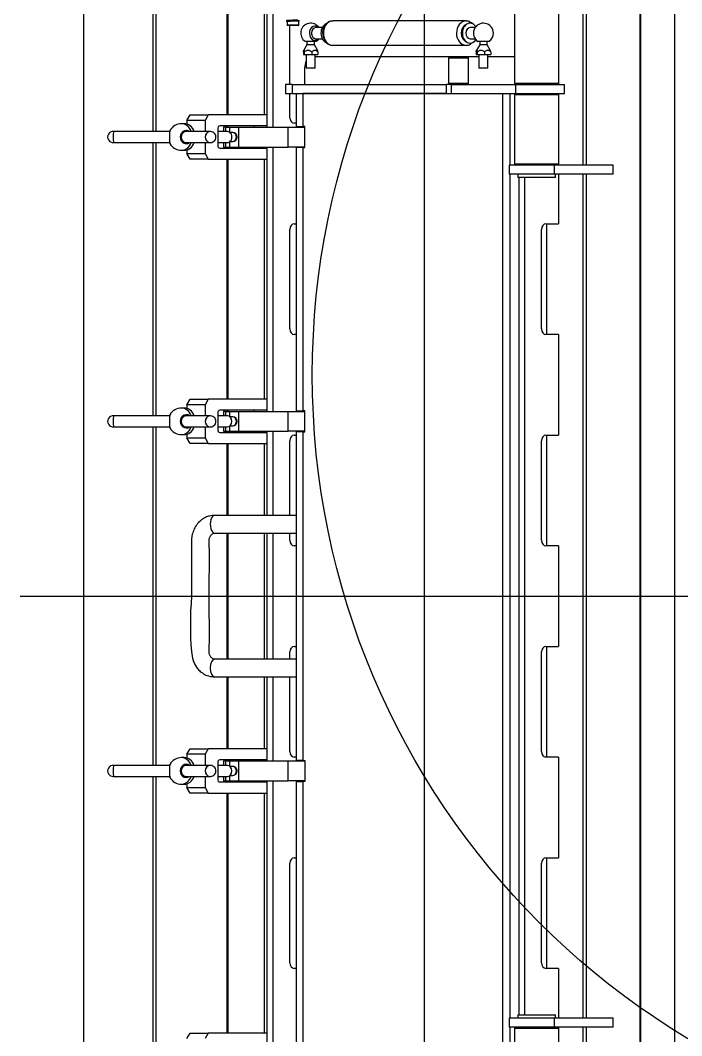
# Model space of a CAD drawing. Extents: x -681219 to -550379, y -242630 to -158199.
# Drawn here: x -603526 to -602928, y -233179 to -232261 of the extents above; entities that cross this region are included whole.
import ezdxf
from ezdxf.lldxf.tags import DXFTag

# ---------------------------------------------------------------- set-up
doc = ezdxf.new("R2010")
doc.units = 0
doc.header["$LTSCALE"] = 1000
doc.linetypes.add('DASHED2', pattern=[9.525, 6.35, -3.175])
doc.layers.get('0').update_dxf_attribs({"linetype": 'CONTINUOUS'})
doc.layers.add('center', color=253, linetype='CENTER2')
doc.layers.add('interface', color=251, linetype='DASHED2')
tags = doc.linetypes.add('CENTER2', pattern=[28.575, 19.05, -3.175, 3.175, -3.175]).pattern_tags.tags
tags[10:11] = [DXFTag(74, 4), DXFTag(75, 0), DXFTag(340, '0'), DXFTag(46, 0.0), DXFTag(50, 0.0), DXFTag(44, 0.0), DXFTag(45, 0.0)]
tags[8:9] = [DXFTag(74, 4), DXFTag(75, 0), DXFTag(340, '0'), DXFTag(46, 0.0), DXFTag(50, 0.0), DXFTag(44, 0.0), DXFTag(45, 0.0)]
tags[6:7] = [DXFTag(74, 4), DXFTag(75, 0), DXFTag(340, '0'), DXFTag(46, 0.0), DXFTag(50, 0.0), DXFTag(44, 0.0), DXFTag(45, 0.0)]
tags[4:5] = [DXFTag(74, 4), DXFTag(75, 0), DXFTag(340, '0'), DXFTag(46, 0.0), DXFTag(50, 0.0), DXFTag(44, 0.0), DXFTag(45, 0.0)]

# ---------------------------------------------------------------- blocks, each defined once
blk = doc.blocks.new('CYPJ15001B0001XY_A_CYPJ1000_V_1')
at = {"color": 0, "linetype": 'ByBlock', "lineweight": -2}
for p, q in [((-703, -372.68), (715, -372.68)), ((-703, -403.17), (715, -403.17)), ((-703, -403.98), (715, -403.98)), ((-389.5, -427.94), (-389.5, -481.08)), ((-381.5, -427.94), (-389.5, -427.94)), ((-381.5, -427.94), (-381.5, -481.08)), ((381.5, -427.94), (381.5, -481.08)), ((389.5, -427.94), (381.5, -427.94)), ((389.5, -427.94), (389.5, -481.08)), ((-550.29, -452.46), (-389.5, -452.46)), ((-527.5, -455.52), (-389.5, -455.52)), ((-381.5, -452.46), (381.5, -452.46)), ((-381.5, -455.52), (381.5, -455.52)), ((389.5, -452.46), (715, -452.46)), ((389.5, -455.52), (527.5, -455.52)), ((-463.5, -477.15), (-526.5, -477.15)), ((-463.5, -477.15), (-463.5, -517.15)), ((-462.5, -478.15), (-463.5, -477.15)), ((-462.5, -516.3), (-462.5, -472.15)), ((-454.5, -472.15), (-462.5, -472.15)), ((-454.5, -516.3), (-454.5, -472.15)), ((-453.5, -477.15), (-454.5, -478.15)), ((-453.5, -517.15), (-453.5, -477.15)), ((-390.5, -477.15), (-453.5, -477.15)), ((-390.5, -477.15), (-390.5, -517.15)), ((-389.5, -478.15), (-390.5, -477.15)), ((390.5, -477.15), (389.5, -478.15)), ((390.5, -517.15), (390.5, -477.15)), ((453.5, -477.15), (390.5, -477.15)), ((-390.3, -477.35), (-389.5, -477.35)), ((-389.5, -481.08), (-389.5, -522.15)), ((-381.5, -481.08), (-389.5, -481.08)), ((-381.5, -477.35), (-336.5, -477.35)), ((-378.5, -480.15), (-381.5, -480.15)), ((-381.5, -481.08), (-381.5, -522.15)), ((-378.5, -480.15), (-378.5, -514.15)), ((-336.5, -488.84), (-336.5, -477.35)), ((-236.5, -477.35), (-145.5, -477.35)), ((-236.5, -477.35), (-236.5, -488.84)), ((-145.5, -488.84), (-145.5, -477.35)), ((-45.5, -477.35), (45.5, -477.35)), ((-45.5, -477.35), (-45.5, -488.84)), ((45.5, -488.84), (45.5, -477.35)), ((145.5, -477.35), (236.5, -477.35)), ((145.5, -477.35), (145.5, -488.84)), ((236.5, -488.84), (236.5, -477.35)), ((336.5, -477.35), (381.5, -477.35)), ((336.5, -477.35), (336.5, -488.84)), ((378.5, -514.15), (378.5, -480.15)), ((381.5, -480.15), (378.5, -480.15)), ((381.5, -481.08), (381.5, -522.15)), ((389.5, -481.08), (381.5, -481.08)), ((389.5, -477.35), (390.3, -477.35)), ((389.5, -481.08), (389.5, -522.15)), ((-236.5, -488.08), (-336.5, -488.08)), ((-241.5, -492.67), (-331.5, -492.67)), ((-45.5, -488.08), (-145.5, -488.08)), ((-50.5, -492.67), (-140.5, -492.67)), ((145.5, -488.08), (45.5, -488.08)), ((140.5, -492.67), (50.5, -492.67)), ((336.5, -488.08), (236.5, -488.08)), ((331.5, -492.67), (241.5, -492.67)), ((378.5, -508), (-378.5, -508)), ((378.5, -513.14), (-378.5, -513.14)), ((-526.5, -517.15), (-463.5, -517.15)), ((-487.5, -517.15), (-487.5, -541.35)), ((-463.5, -517.15), (-462.5, -516.15)), ((-462.5, -516.3), (-454.5, -516.3)), ((-462.5, -574.36), (-462.5, -516.3)), ((-454.5, -516.15), (-453.5, -517.15)), ((-454.5, -574.36), (-454.5, -516.3)), ((-454.5, -521.32), (-389.5, -521.32)), ((-453.5, -517.15), (-390.5, -517.15)), ((-390.5, -517.15), (-389.5, -516.15)), ((-389.5, -522.15), (-381.5, -522.15)), ((-381.5, -514.15), (-378.5, -514.15)), ((-381.5, -521.32), (381.5, -521.32)), ((378.5, -514.15), (381.5, -514.15)), ((381.5, -522.15), (389.5, -522.15)), ((389.5, -516.15), (390.5, -517.15)), ((389.5, -521.32), (454.5, -521.32)), ((390.5, -517.15), (453.5, -517.15)), ((454.5, -527.8), (-454.5, -527.8)), ((-501.42, -540.4), (-501.42, -550.3)), ((-493.39, -539.11), (-498.27, -542.01)), ((-491.93, -538.75), (-489.7, -538.75)), ((-489.7, -544.32), (-489.7, -538.75)), ((-477.17, -541.35), (-489.7, -541.35)), ((-477.17, -541.35), (-477.17, -549.35)), ((-498.27, -542.01), (-501.42, -542.01)), ((-501.42, -548.69), (-498.27, -548.69)), ((-498.27, -542.01), (-498.27, -548.69)), ((-498.27, -548.69), (-493.39, -551.59)), ((-491.93, -544.32), (-489.7, -544.32)), ((-489.7, -550.92), (-489.7, -544.32)), ((-489.7, -549.35), (-477.17, -549.35)), ((-487.5, -549.35), (-487.5, -559.83)), ((-513.93, -552.82), (-513.93, -557.34)), ((-503.93, -557.34), (-503.93, -552.82)), ((-491.93, -550.92), (-489.7, -550.92)), ((-491.93, -551.95), (-489.7, -551.95)), ((-489.7, -551.95), (-489.7, -550.92)), ((-486.5, -558.83), (-487.5, -559.83)), ((-487.5, -559.83), (-487.5, -575.83)), ((-486.5, -576.83), (-486.5, -558.83)), ((-463.5, -558.83), (-486.5, -558.83)), ((-463.5, -558.83), (-463.5, -576.83)), ((-462.5, -559.83), (-463.5, -558.83)), ((-519.93, -561.06), (-519.93, -681.41)), ((-513.77, -563.29), (-512.7, -563.82)), ((-505.16, -563.82), (-504.09, -563.29)), ((-497.93, -681.41), (-497.93, -561.06)), ((-487.5, -575.83), (-487.5, -697.5)), ((-487.5, -575.83), (-486.5, -576.83)), ((-486.5, -576.83), (-463.5, -576.83)), ((-463.5, -576.83), (-462.5, -575.83)), ((-462.5, -574.36), (-454.5, -574.36)), ((-462.5, -574.36), (-462.5, -579.04)), ((-454.5, -579.04), (-454.5, -574.36)), ((-462.5, -718.33), (-462.5, -579.04)), ((-462.5, -579.04), (-454.5, -579.04)), ((-454.5, -718.33), (-454.5, -579.04)), ((-454.5, -579.04), (-454.5, -708.68)), ((-513.93, -691), (-513.93, -696.91)), ((-503.93, -696.91), (-503.93, -691)), ((-501.42, -696.55), (-501.42, -706.45)), ((-493.39, -695.26), (-498.27, -698.16)), ((-491.93, -694.9), (-489.7, -694.9)), ((-489.7, -700.47), (-489.7, -694.9)), ((-477.17, -697.5), (-489.7, -697.5)), ((-477.17, -697.5), (-477.17, -705.5)), ((-510.17, -700.71), (-509.96, -700.75)), ((-507.9, -700.75), (-507.69, -700.71)), ((-498.27, -698.16), (-501.42, -698.16)), ((-501.42, -704.84), (-498.27, -704.84)), ((-498.27, -698.16), (-498.27, -704.84)), ((-498.27, -704.84), (-493.39, -707.74)), ((-491.93, -700.47), (-489.7, -700.47)), ((-489.7, -707.07), (-489.7, -700.47)), ((-489.7, -705.5), (-477.17, -705.5)), ((-405.5, -706.76), (-424.5, -706.76)), ((-424.5, -706.76), (-424.5, -708.68)), ((-424, -721.87), (-424, -706.76)), ((-406, -706.76), (-406, -721.87)), ((-405.5, -708.68), (-405.5, -706.76)), ((-148.5, -706.76), (-167.5, -706.76)), ((-167.5, -706.76), (-167.5, -708.68)), ((-167, -721.87), (-167, -706.76)), ((-149, -706.76), (-149, -721.87)), ((-148.5, -708.68), (-148.5, -706.76)), ((148.5, -708.68), (148.5, -706.76)), ((148.5, -706.76), (167.5, -706.76)), ((149, -721.87), (149, -706.76)), ((167, -706.76), (167, -721.87)), ((167.5, -706.76), (167.5, -708.68)), ((-519.9, -712.07), (-519.9, -719.7)), ((-516.1, -712.27), (-519.9, -712.27)), ((-516.1, -712.27), (-516.1, -722.87)), ((-515.9, -712.47), (-515.9, -722.67)), ((-489.7, -707.07), (-491.93, -707.07)), ((-491.93, -708.1), (-489.7, -708.1)), ((-489.7, -708.1), (-489.7, -707.07)), ((-477.5, -706.97), (-462.5, -706.97)), ((-454.5, -708.68), (-424.5, -708.68)), ((-454.5, -714.53), (-424.5, -714.53)), ((-427.5, -714.53), (-427.5, -716.39)), ((-424.5, -706.97), (-424, -706.97)), ((-424.5, -714.53), (-424.5, -708.68)), ((-406, -706.97), (-405.5, -706.97)), ((-405.5, -708.68), (-167.5, -708.68)), ((-405.5, -708.68), (-405.5, -714.53)), ((-405.5, -714.53), (-167.5, -714.53)), ((-336.5, -716.39), (-336.5, -714.53)), ((-236.5, -714.53), (-236.5, -716.39)), ((-167.5, -706.97), (-167, -706.97)), ((-167.5, -714.53), (-167.5, -708.68)), ((-149, -706.97), (-148.5, -706.97)), ((-148.5, -708.68), (148.5, -708.68)), ((-148.5, -708.68), (-148.5, -714.53)), ((-148.5, -714.53), (148.5, -714.53)), ((-145.5, -716.39), (-145.5, -714.53)), ((-73, -714.54), (-73, -788.26)), ((-57, -788.26), (-57, -714.63)), ((-45.5, -714.53), (-45.5, -716.39)), ((45.5, -716.39), (45.5, -714.53)), ((57, -714.55), (57, -788.26)), ((73, -788.26), (73, -714.66)), ((145.5, -714.53), (145.5, -716.39)), ((148.5, -706.97), (149, -706.97)), ((148.5, -708.68), (148.5, -714.53)), ((167, -706.97), (167.5, -706.97)), ((167.5, -708.68), (405.5, -708.68)), ((167.5, -714.53), (167.5, -708.68)), ((167.5, -714.53), (405.5, -714.53)), ((236.5, -716.39), (236.5, -714.53)), ((336.5, -714.53), (336.5, -716.39)), ((-519.9, -722.87), (-516.1, -722.87)), ((-462.5, -720.22), (-515.9, -720.22)), ((-462.5, -718.33), (-462.5, -724.17)), ((-462.5, -718.33), (-454.5, -718.33)), ((-462.5, -724.17), (-454.5, -724.17)), ((-454.5, -724.17), (-454.5, -718.33)), ((-432.5, -720.22), (-454.5, -720.22)), ((-406, -721.87), (-424, -721.87)), ((-424, -766.71), (-424, -721.87)), ((-406, -766.71), (-406, -721.87)), ((-241.5, -720.22), (-331.5, -720.22)), ((-149, -721.87), (-167, -721.87)), ((-167, -766.71), (-167, -721.87)), ((-149, -766.71), (-149, -721.87)), ((-73, -720.22), (-140.5, -720.22)), ((-50.5, -720.22), (-57, -720.22)), ((57, -720.22), (50.5, -720.22)), ((140.5, -720.22), (73, -720.22)), ((167, -721.87), (149, -721.87)), ((149, -766.71), (149, -721.87)), ((167, -766.71), (167, -721.87)), ((331.5, -720.22), (241.5, -720.22)), ((-424, -735.54), (-527.5, -735.54)), ((-424, -740.68), (-527.5, -740.68)), ((-527.5, -743.47), (-435, -743.47)), ((-435, -740.68), (-435, -794.08)), ((-425, -741.33), (-425, -740.68)), ((-425, -741.33), (-425, -783.76)), ((-167, -735.54), (-406, -735.54)), ((-167, -740.68), (-406, -740.68)), ((-405, -741.33), (-405, -740.68)), ((-405, -783.76), (-405, -741.33)), ((-395, -794.08), (-395, -740.68)), ((-395, -743.47), (-178, -743.47)), ((-178, -740.68), (-178, -794.08)), ((-168, -741.33), (-168, -740.68)), ((-168, -741.33), (-168, -783.76)), ((-73, -735.54), (-149, -735.54)), ((-73, -740.68), (-149, -740.68)), ((-148, -741.33), (-148, -740.68)), ((-148, -783.76), (-148, -741.33)), ((-138, -794.08), (-138, -740.68)), ((-138, -743.47), (-73, -743.47)), ((57, -735.54), (-57, -735.54)), ((57, -740.68), (-57, -740.68)), ((-57, -743.47), (57, -743.47)), ((149, -735.54), (73, -735.54)), ((149, -740.68), (73, -740.68)), ((73, -743.47), (138, -743.47)), ((138, -740.68), (138, -794.08)), ((148, -741.33), (148, -740.68)), ((148, -741.33), (148, -783.76)), ((406, -735.54), (167, -735.54)), ((406, -740.68), (167, -740.68)), ((168, -741.33), (168, -740.68)), ((168, -783.76), (168, -741.33)), ((178, -794.08), (178, -740.68)), ((178, -743.47), (395, -743.47)), ((395, -740.68), (395, -794.08)), ((-425, -752.92), (-424, -752.92)), ((-406, -752.92), (-405, -752.92)), ((-168, -752.92), (-167, -752.92)), ((-149, -752.92), (-148, -752.92)), ((148, -752.92), (149, -752.92)), ((167, -752.92), (168, -752.92)), ((-424, -774.7), (-424, -766.71)), ((-424, -766.71), (-406, -766.71)), ((-406, -774.7), (-406, -766.71)), ((-167, -774.7), (-167, -766.71)), ((-167, -766.71), (-149, -766.71)), ((-149, -774.7), (-149, -766.71)), ((149, -774.7), (149, -766.71)), ((149, -766.71), (167, -766.71)), ((167, -774.7), (167, -766.71)), ((-435, -775.98), (-642, -775.98)), ((-435, -776.28), (-642, -776.28)), ((-435, -776.57), (-642, -776.57)), ((-642, -776.57), (-435, -776.57)), ((-642, -777.15), (-435, -777.15)), ((-424, -775.98), (-425, -775.98)), ((-424, -776.28), (-425, -776.28)), ((-424, -776.57), (-425, -776.57)), ((-425, -776.57), (-424, -776.57)), ((-425, -777.15), (-424, -777.15)), ((-424, -778.62), (-424, -774.7)), ((-419.33, -774.7), (-424, -774.7)), ((-424, -778.62), (-424, -780.33)), ((-424, -778.62), (-420, -778.62)), ((-420, -776.75), (-420, -785.48)), ((-419, -771.88), (-419, -774.29)), ((-411, -774.29), (-411, -771.88)), ((-406, -774.7), (-410.67, -774.7)), ((-410, -785.48), (-410, -776.75)), ((-410, -778.62), (-406, -778.62)), ((-406, -778.62), (-406, -774.7)), ((-405, -775.98), (-406, -775.98)), ((-405, -776.28), (-406, -776.28)), ((-405, -776.57), (-406, -776.57)), ((-406, -776.57), (-405, -776.57)), ((-406, -777.15), (-405, -777.15)), ((-406, -780.33), (-406, -778.62)), ((-178, -775.98), (-395, -775.98)), ((-178, -776.28), (-395, -776.28)), ((-178, -776.57), (-395, -776.57)), ((-395, -776.57), (-178, -776.57)), ((-395, -777.15), (-178, -777.15)), ((-167, -775.98), (-168, -775.98)), ((-167, -776.28), (-168, -776.28)), ((-167, -776.57), (-168, -776.57)), ((-168, -776.57), (-167, -776.57)), ((-168, -777.15), (-167, -777.15)), ((-167, -778.62), (-167, -774.7)), ((-162.33, -774.7), (-167, -774.7)), ((-167, -778.62), (-167, -780.33)), ((-167, -778.62), (-163, -778.62)), ((-163, -776.75), (-163, -785.48)), ((-162, -771.88), (-162, -774.29)), ((-154, -774.29), (-154, -771.88)), ((-149, -774.7), (-153.67, -774.7)), ((-153, -785.48), (-153, -776.75)), ((-153, -778.62), (-149, -778.62)), ((-149, -778.62), (-149, -774.7)), ((-148, -775.98), (-149, -775.98)), ((-148, -776.28), (-149, -776.28)), ((-148, -776.57), (-149, -776.57)), ((-149, -776.57), (-148, -776.57)), ((-149, -777.15), (-148, -777.15)), ((-149, -780.33), (-149, -778.62)), ((-73, -775.98), (-138, -775.98)), ((-73, -776.28), (-138, -776.28)), ((-73, -776.57), (-138, -776.57)), ((-138, -776.57), (-73, -776.57)), ((-138, -777.15), (-73, -777.15)), ((57, -775.98), (-57, -775.98)), ((57, -776.28), (-57, -776.28)), ((57, -776.57), (-57, -776.57)), ((-57, -776.57), (57, -776.57)), ((-57, -777.15), (57, -777.15)), ((138, -775.98), (73, -775.98)), ((138, -776.28), (73, -776.28)), ((138, -776.57), (73, -776.57)), ((73, -776.57), (138, -776.57)), ((73, -777.15), (138, -777.15)), ((149, -775.98), (148, -775.98)), ((149, -776.28), (148, -776.28)), ((149, -776.57), (148, -776.57)), ((148, -776.57), (149, -776.57)), ((148, -777.15), (149, -777.15)), ((149, -778.62), (149, -774.7)), ((153.67, -774.7), (149, -774.7)), ((149, -778.62), (149, -780.33)), ((149, -778.62), (153, -778.62)), ((153, -776.75), (153, -785.48)), ((154, -771.88), (154, -774.29)), ((162, -774.29), (162, -771.88)), ((167, -774.7), (162.33, -774.7)), ((163, -785.48), (163, -776.75)), ((163, -778.62), (167, -778.62)), ((167, -778.62), (167, -774.7)), ((168, -775.98), (167, -775.98)), ((168, -776.28), (167, -776.28)), ((168, -776.57), (167, -776.57)), ((167, -776.57), (168, -776.57)), ((167, -777.15), (168, -777.15)), ((167, -780.33), (167, -778.62)), ((395, -775.98), (178, -775.98)), ((395, -776.28), (178, -776.28)), ((395, -776.57), (178, -776.57)), ((178, -776.57), (395, -776.57)), ((178, -777.15), (395, -777.15)), ((-424, -780.33), (-420, -780.33)), ((-422, -785.48), (-408, -785.48)), ((-410, -780.33), (-406, -780.33)), ((-167, -780.33), (-163, -780.33)), ((-165, -785.48), (-151, -785.48)), ((-153, -780.33), (-149, -780.33)), ((149, -780.33), (153, -780.33)), ((151, -785.48), (165, -785.48)), ((163, -780.33), (167, -780.33)), ((-435, -810.47), (-435, -794.08)), ((-435, -794.08), (-430, -796.95)), ((-430, -796.95), (-420, -796.95)), ((-430, -796.95), (-430, -813.33)), ((-420, -792.31), (-420, -813.94)), ((-410, -813.94), (-410, -792.31)), ((-410, -796.95), (-400, -796.95)), ((-400, -796.95), (-395, -794.08)), ((-400, -813.33), (-400, -796.95)), ((-395, -794.08), (-395, -810.47)), ((-178, -810.47), (-178, -794.08)), ((-178, -794.08), (-173, -796.95)), ((-173, -796.95), (-163, -796.95)), ((-173, -796.95), (-173, -813.33)), ((-163, -792.31), (-163, -813.94)), ((-153, -813.94), (-153, -792.31)), ((-153, -796.95), (-143, -796.95)), ((-143, -796.95), (-138, -794.08)), ((-143, -813.33), (-143, -796.95)), ((-138, -794.08), (-138, -810.47)), ((0, -809.25), (0, -793.25)), ((138, -810.47), (138, -794.08)), ((138, -794.08), (143, -796.95)), ((143, -796.95), (153, -796.95)), ((143, -796.95), (143, -813.33)), ((153, -792.31), (153, -813.94)), ((163, -813.94), (163, -792.31)), ((163, -796.95), (173, -796.95)), ((173, -796.95), (178, -794.08)), ((173, -813.33), (173, -796.95)), ((178, -794.08), (178, -810.47)), ((395, -810.47), (395, -794.08)), ((395, -794.08), (400, -796.95)), ((-430, -813.33), (-435, -810.47)), ((-430, -813.33), (-426.63, -813.33)), ((-427, -815.75), (-427, -818.33)), ((-403.37, -813.33), (-400, -813.33)), ((-403, -818.33), (-403, -815.75)), ((-395, -810.47), (-400, -813.33)), ((-173, -813.33), (-178, -810.47)), ((-173, -813.33), (-169.63, -813.33)), ((-170, -815.75), (-170, -818.33)), ((-146.37, -813.33), (-143, -813.33)), ((-146, -818.33), (-146, -815.75)), ((-138, -810.47), (-143, -813.33)), ((143, -813.33), (138, -810.47)), ((143, -813.33), (146.37, -813.33)), ((146, -815.75), (146, -818.33)), ((169.63, -813.33), (173, -813.33)), ((170, -818.33), (170, -815.75)), ((178, -810.47), (173, -813.33)), ((400, -813.33), (395, -810.47)), ((-420, -828.98), (-420, -879.67)), ((-410, -879.67), (-410, -828.98)), ((-163, -828.98), (-163, -879.67)), ((-153, -879.67), (-153, -828.98)), ((153, -828.98), (153, -879.67)), ((163, -879.67), (163, -828.98)), ((-702, -841.37), (-420, -841.37)), ((-702, -844.09), (-420, -844.09)), ((-410, -841.37), (-163, -841.37)), ((-410, -844.09), (-163, -844.09)), ((-153, -841.37), (153, -841.37)), ((-153, -844.09), (153, -844.09)), ((163, -841.37), (410, -841.37)), ((163, -844.09), (410, -844.09)), ((-687.25, -907), (692.05, -907))]:
    blk.add_line(p, q, dxfattribs=at)
for centre, radius, start, end in [((-508.93, -545.35), 9, 90, 326.61995), ((-508.93, -545.35), 9, 33.38005, 90), ((-508.93, -701.5), 9, 123.76874, 326.61995), ((-508.93, -701.5), 9, 33.38005, 56.23126), ((-516.1, -712.47), 0.2, 0, 90), ((-516.1, -722.67), 0.2, 270, 0), ((-415, -771.88), 4, 90, 180), ((-415, -771.88), 4, 0, 90), ((-158, -771.88), 4, 90, 180), ((-158, -771.88), 4, 0, 90), ((158, -771.88), 4, 90, 180), ((158, -771.88), 4, 0, 90), ((-415, -792.16), 5, 90, 189.68939), ((-415, -792.16), 5, 350.31061, 90), ((-158, -792.16), 5, 90, 189.68939), ((-158, -792.16), 5, 350.31061, 90), ((158, -792.16), 5, 90, 189.68939), ((158, -792.16), 5, 350.31061, 90), ((-415, -818.33), 12, 180, 240.38128), ((-415, -818.33), 12, 299.61872, 0), ((-158, -818.33), 12, 180, 240.38128), ((-158, -818.33), 12, 299.61872, 0), ((158, -818.33), 12, 180, 240.38128), ((158, -818.33), 12, 299.61872, 0), ((-415, -880.03), 5, 175.90553, 4.09447), ((-158, -880.03), 5, 175.90553, 4.09447), ((158, -880.03), 5, 175.90553, 4.09447)]:
    blk.add_arc(centre, radius, start, end, dxfattribs=at)
for centre, major_axis, ratio, start_param, end_param in [((-331.5, -488.84), (5, 0), 0.766044, 3.141593, 4.712389), ((-241.5, -488.84), (5, 0), 0.766044, 4.712389, 6.283185), ((-140.5, -488.84), (5, 0), 0.766044, 3.141593, 4.712389), ((-50.5, -488.84), (5, 0), 0.766044, 4.712389, 6.283185), ((50.5, -488.84), (5, 0), 0.766044, 3.141593, 4.712389), ((140.5, -488.84), (5, 0), 0.766044, 4.712389, 6.283185), ((241.5, -488.84), (5, 0), 0.766044, 3.141593, 4.712389), ((331.5, -488.84), (5, 0), 0.766044, 4.712389, 6.283185), ((-508.93, -557.34), (9, 0), 0.784323, 2.298074, 6.283185), ((-508.93, -557.34), (5, 0), 0.784323, 3.141593, 6.283185), ((-508.93, -557.34), (9, 0), 0.784323, 0, 0.843518), ((-508.93, -561.06), (11, 0), 0.784323, 3.146933, 6.258167), ((-508.93, -559.2), (8, 0), 0.784323, 3.445737, 5.979041), ((-508.93, -559.2), (-7, 0), 0.784323, 1.002608, 2.138984), ((-508.93, -561.06), (11, 0), 0.784323, 6.258167, 6.283185), ((-508.93, -681.41), (11, 0), 0.784323, 3.141593, 6.283185), ((-508.93, -685.13), (-9, 0), 0.784323, 0.296797, 2.891735), ((-508.93, -697.61), (-6.45, 0), 0.784323, 0, 3.824701), ((-508.93, -697.61), (-6.45, 0), 0.784323, 5.600077, 6.283185), ((-508.93, -696.91), (5, 0), 0.784323, 3.141593, 6.283185), ((-508.93, -697.61), (-4.14, 0), 0.784323, 1.319655, 1.821938), ((-477.5, -700.54), (-10, 0), 0.642788, 0.881744, 1.570796), ((-432.5, -716.39), (5, 0), 0.766044, 4.712389, 6.283185), ((-331.5, -716.39), (5, 0), 0.766044, 3.141593, 4.712389), ((-241.5, -716.39), (5, 0), 0.766044, 4.712389, 6.283185), ((-140.5, -716.39), (5, 0), 0.766044, 3.141593, 4.712389), ((-50.5, -716.39), (5, 0), 0.766044, 4.712389, 6.283185), ((50.5, -716.39), (5, 0), 0.766044, 3.141593, 4.712389), ((140.5, -716.39), (5, 0), 0.766044, 4.712389, 6.283185), ((241.5, -716.39), (5, 0), 0.766044, 3.141593, 4.712389), ((331.5, -716.39), (5, 0), 0.766044, 4.712389, 6.283185), ((-415, -771.88), (4, 0), 0.819152, 0, 3.141593), ((-158, -771.88), (4, 0), 0.819152, 0, 3.141593), ((158, -771.88), (4, 0), 0.819152, 0, 3.141593), ((-415, -776.75), (5, 0), 0.819152, 0, 3.141593), ((-158, -776.75), (-5, 0), 0.819152, 3.141593, 6.283185), ((158, -776.75), (-5, 0), 0.819152, 3.141593, 6.283185), ((-422, -783.76), (3, 0), 0.573576, 3.141593, 4.712389), ((-408, -783.76), (3, 0), 0.573576, 4.712389, 6.283185), ((-165, -783.76), (3, 0), 0.573576, 3.141593, 4.712389), ((-151, -783.76), (3, 0), 0.573576, 4.712389, 6.283185), ((-65, -788.26), (8, 0), 0.5, 3.141082, 6.282854), ((65, -788.26), (8, 0), 0.5, 3.142035, 6.283185), ((65, -788.26), (8, 0), 0.5, 0, 0.000477), ((151, -783.76), (3, 0), 0.573576, 3.141593, 4.712389), ((165, -783.76), (3, 0), 0.573576, 4.712389, 6.283185), ((-415, -792.31), (-5, 0), 0.906308, 0, 3.141593), ((-415, -792.31), (4.99, 0), 0.906308, 3.29512, 6.129658), ((-158, -792.31), (-5, 0), 0.906308, 0, 3.141593), ((-158, -792.31), (-4.99, 0), 0.906308, 0.153528, 2.988065), ((158, -792.31), (-5, 0), 0.906308, 0, 3.141593), ((158, -792.31), (-4.99, 0), 0.906308, 0.153528, 2.988065), ((-415, -815.75), (-12, 0), 0.819152, 5.142164, 6.283185), ((-415, -815.75), (-12, 0), 0.819152, 3.141593, 4.282614), ((-158, -815.75), (-12, 0), 0.819152, 5.142164, 6.283185), ((-158, -815.75), (-12, 0), 0.819152, 3.141593, 4.282614), ((158, -815.75), (-12, 0), 0.819152, 5.142164, 6.283185), ((158, -815.75), (-12, 0), 0.819152, 3.141593, 4.282614), ((-415, -818.33), (12, 0), 0.819152, 2.000572, 3.141593), ((-415, -813.94), (-6, 0), 0.906308, 5.6975, 6.283185), ((-415, -813.94), (-6, 0), 0.906308, 0, 3.727278), ((-415, -813.94), (-5, 0), 0.906308, 0, 3.141593), ((-415, -818.33), (-12, 0), 0.819152, 3.141593, 4.282614), ((-158, -818.33), (12, 0), 0.819152, 2.000572, 3.141593), ((-158, -813.94), (6, 0), 0.906308, 2.555907, 6.283185), ((-158, -813.94), (-5, 0), 0.906308, 0, 3.141593), ((-158, -818.33), (-12, 0), 0.819152, 3.141593, 4.282614), ((-158, -813.94), (6, 0), 0.906308, 0, 0.585686), ((158, -818.33), (12, 0), 0.819152, 2.000572, 3.141593), ((158, -813.94), (-6, 0), 0.906308, 5.6975, 6.283185), ((158, -813.94), (-6, 0), 0.906308, 0, 3.727278), ((158, -813.94), (-5, 0), 0.906308, 0, 3.141593), ((158, -818.33), (-12, 0), 0.819152, 3.141593, 4.282614), ((-415, -828.69), (6, 0), 0.087156, 3.293713, 6.131064), ((-158, -828.69), (6, 0), 0.087156, 3.293713, 6.131064), ((158, -828.69), (6, 0), 0.087156, 3.293713, 6.131064), ((-415, -879.67), (-5, 0), 0.087156, 0, 3.141593), ((-158, -879.67), (-5, 0), 0.087156, 0, 3.141593), ((158, -879.67), (-5, 0), 0.087156, 0, 3.141593)]:
    blk.add_ellipse(centre, major_axis=major_axis, ratio=ratio, start_param=start_param, end_param=end_param, dxfattribs=at)
for points, knots in [([(-491.93, -544.32), (-492.36, -543.92), (-492.75, -543.5), (-493.19, -542.8), (-493.32, -542.56), (-493.45, -542.18), (-493.48, -542.05), (-493.53, -541.8), (-493.54, -541.66), (-493.54, -541.27), (-493.49, -541.02), (-493.32, -540.51), (-493.2, -540.27), (-492.9, -539.81), (-492.73, -539.58), (-492.35, -539.15), (-492.15, -538.95), (-491.93, -538.75)], [0, 0, 0, 0, 0.25, 0.25, 0.375, 0.375, 0.4375, 0.4375, 0.5, 0.5, 0.625, 0.625, 0.75, 0.75, 0.875, 0.875, 1, 1, 1, 1]), ([(-491.93, -538.75), (-492.36, -538.82), (-492.75, -538.9), (-493.19, -539.03), (-493.32, -539.07), (-493.41, -539.12), (-493.42, -539.13), (-493.42, -539.13)], [0, 0, 0, 0, 0.25, 0.25, 0.375, 0.375, 0.3845235, 0.3845235, 0.3845235, 0.3845235]), ([(-491.93, -550.92), (-492.36, -550.44), (-492.75, -549.95), (-493.19, -549.12), (-493.32, -548.83), (-493.45, -548.39), (-493.48, -548.24), (-493.53, -547.93), (-493.54, -547.77), (-493.54, -547.31), (-493.49, -547.01), (-493.32, -546.41), (-493.2, -546.12), (-492.9, -545.57), (-492.73, -545.31), (-492.35, -544.8), (-492.15, -544.55), (-491.93, -544.32)], [0, 0, 0, 0, 0.25, 0.25, 0.375, 0.375, 0.4375, 0.4375, 0.5, 0.5, 0.625, 0.625, 0.75, 0.75, 0.875, 0.875, 1, 1, 1, 1]), ([(-517.52, -555.25), (-518.06, -555.83), (-519.18, -557.36), (-520.03, -559.52), (-519.84, -560.8), (-519.79, -561.12)], [0.7901381, 0.7901381, 0.7901381, 0.7901381, 0.8653824, 0.9712501, 1, 1, 1, 1]), ([(-498.13, -561.28), (-498.06, -560.7), (-497.9, -559.15), (-498.86, -557.05), (-499.89, -555.74), (-500.24, -555.36)], [0, 0, 0, 0, 0.0526128, 0.1615107, 0.2104946, 0.2104946, 0.2104946, 0.2104946]), ([(-491.93, -551.95), (-492.36, -551.87), (-492.75, -551.79), (-493.19, -551.67), (-493.32, -551.62), (-493.45, -551.55), (-493.48, -551.53), (-493.53, -551.48), (-493.54, -551.45), (-493.54, -551.38), (-493.49, -551.34), (-493.32, -551.24), (-493.2, -551.2), (-492.9, -551.11), (-492.73, -551.07), (-492.35, -550.99), (-492.15, -550.95), (-491.93, -550.92)], [0, 0, 0, 0, 0.25, 0.25, 0.375, 0.375, 0.4375, 0.4375, 0.5, 0.5, 0.625, 0.625, 0.75, 0.75, 0.875, 0.875, 1, 1, 1, 1]), ([(-519.74, -681.37), (-519.8, -681.89), (-519.95, -683.37), (-518.71, -686.02), (-516.3, -688.58), (-512.83, -690.31), (-508.76, -690.9), (-504.61, -690.19), (-501.08, -688.25), (-498.84, -685.48), (-497.83, -683.01), (-498.01, -681.79), (-498.05, -681.55)], [0, 0, 0, 0, 0.046878, 0.157204, 0.268203, 0.385638, 0.507007, 0.630969, 0.757043, 0.870307, 0.977563, 1, 1, 1, 1]), ([(-491.93, -700.47), (-492.36, -700.07), (-492.75, -699.65), (-493.19, -698.96), (-493.32, -698.71), (-493.45, -698.34), (-493.48, -698.21), (-493.53, -697.95), (-493.54, -697.82), (-493.54, -697.43), (-493.49, -697.17), (-493.32, -696.67), (-493.2, -696.42), (-492.9, -695.96), (-492.73, -695.74), (-492.35, -695.31), (-492.15, -695.1), (-491.93, -694.9)], [0, 0, 0, 0, 0.25, 0.25, 0.375, 0.375, 0.4375, 0.4375, 0.5, 0.5, 0.625, 0.625, 0.75, 0.75, 0.875, 0.875, 1, 1, 1, 1]), ([(-491.93, -694.9), (-492.36, -694.98), (-492.75, -695.05), (-493.19, -695.18), (-493.32, -695.23), (-493.41, -695.28), (-493.42, -695.28), (-493.42, -695.28)], [0, 0, 0, 0, 0.25, 0.25, 0.375, 0.375, 0.3845235, 0.3845235, 0.3845235, 0.3845235]), ([(-491.93, -707.07), (-492.36, -706.6), (-492.75, -706.1), (-493.19, -705.28), (-493.32, -704.99), (-493.45, -704.54), (-493.48, -704.39), (-493.53, -704.08), (-493.54, -703.93), (-493.54, -703.46), (-493.49, -703.16), (-493.32, -702.56), (-493.2, -702.27), (-492.9, -701.72), (-492.73, -701.46), (-492.35, -700.95), (-492.15, -700.71), (-491.93, -700.47)], [0, 0, 0, 0, 0.25, 0.25, 0.375, 0.375, 0.4375, 0.4375, 0.5, 0.5, 0.625, 0.625, 0.75, 0.75, 0.875, 0.875, 1, 1, 1, 1]), ([(-520.69, -713.16), (-520.67, -713.59), (-520.65, -714.13), (-520.61, -715.37), (-520.58, -716.06), (-520.54, -717.49), (-520.52, -718.22), (-520.48, -719.61), (-520.46, -720.28), (-520.42, -721.43), (-520.4, -721.92), (-520.36, -722.66), (-520.33, -722.91), (-520.29, -723.12), (-520.27, -723.08), (-520.23, -722.73), (-520.21, -722.41), (-520.19, -721.98)], [0, 0, 0, 0, 0.125, 0.125, 0.25, 0.25, 0.375, 0.375, 0.5, 0.5, 0.625, 0.625, 0.75, 0.75, 0.875, 0.875, 1, 1, 1, 1]), ([(-519.9, -722.38), (-519.94, -723.27), (-519.98, -723.69), (-520.06, -723.39), (-520.1, -722.67), (-520.18, -720.45), (-520.21, -718.97), (-520.29, -716), (-520.33, -714.53), (-520.41, -712.37), (-520.45, -711.69), (-520.49, -711.58), (-520.49, -711.58), (-520.5, -711.57)], [0, 0, 0, 0, 0.03125, 0.03125, 0.0625, 0.0625, 0.09375, 0.09375, 0.125, 0.125, 0.15625, 0.15625, 0.1578811, 0.1578811, 0.1578811, 0.1578811]), ([(-519.9, -719.7), (-519.93, -718.75), (-519.96, -717.7), (-520.02, -715.67), (-520.05, -714.72), (-520.11, -713.18), (-520.14, -712.59), (-520.18, -712.16), (-520.2, -712.08), (-520.21, -712.08)], [0, 0, 0, 0, 0.125, 0.125, 0.25, 0.25, 0.375, 0.375, 0.4375297, 0.4375297, 0.4375297, 0.4375297]), ([(-491.93, -708.1), (-492.36, -708.03), (-492.75, -707.95), (-493.19, -707.82), (-493.32, -707.77), (-493.45, -707.7), (-493.48, -707.68), (-493.53, -707.63), (-493.54, -707.61), (-493.54, -707.54), (-493.49, -707.49), (-493.32, -707.4), (-493.2, -707.35), (-492.9, -707.26), (-492.73, -707.22), (-492.35, -707.14), (-492.15, -707.11), (-491.93, -707.07)], [0, 0, 0, 0, 0.25, 0.25, 0.375, 0.375, 0.4375, 0.4375, 0.5, 0.5, 0.625, 0.625, 0.75, 0.75, 0.875, 0.875, 1, 1, 1, 1]), ([(-519.9, -723.4), (-519.9, -723.38), (-519.9, -723.29), (-519.9, -722.98), (-519.9, -722.8), (-519.9, -722.36), (-519.9, -722.09), (-519.9, -721.2), (-519.9, -720.48), (-519.9, -719.7)], [0.3387318, 0.3387318, 0.3387318, 0.3387318, 0.5, 0.5, 0.625, 0.625, 0.75, 0.75, 1, 1, 1, 1]), ([(-73, -788.26), (-72.89, -789.98), (-72.69, -792.62), (-71.12, -796.96), (-68.56, -801.02), (-65.01, -804.39), (-60.72, -806.98), (-54.96, -809.1), (-47.42, -809.25), (-38.54, -809.23), (-28.04, -809.25), (-14.78, -809.25), (-5.76, -809.25), (0, -809.25)], [0, 0, 0, 0, 0.058099, 0.105176, 0.166381, 0.232519, 0.283653, 0.346676, 0.447513, 0.543928, 0.658442, 0.816646, 1, 1, 1, 1]), ([(0, -793.25), (-16.86, -793.41), (-32.24, -792.34), (-50.57, -793.54), (-53.55, -792.62), (-54.98, -791.77), (-55.98, -790.9), (-56.83, -789.64), (-56.95, -788.8), (-57, -788.26)], [0, 0, 0, 0, 0.73733, 0.825631, 0.86729, 0.88734, 0.916219, 0.953775, 1, 1, 1, 1]), ([(57, -788.26), (56.95, -788.8), (56.83, -789.64), (55.98, -790.9), (54.98, -791.77), (53.55, -792.62), (50.57, -793.54), (32.24, -792.34), (16.86, -793.41), (0, -793.25)], [0, 0, 0, 0, 0.046225, 0.083781, 0.11266, 0.13271, 0.174369, 0.26267, 1, 1, 1, 1]), ([(0, -809.25), (18.24, -810.53), (35.87, -810.67), (57.88, -808.48), (63.63, -805.42), (67.53, -802.07), (70.35, -798.41), (72.54, -793.63), (72.85, -790.31), (73, -788.26)], [0, 0, 0, 0, 0.583243, 0.682208, 0.761647, 0.810945, 0.867076, 0.930116, 1, 1, 1, 1])]:
    blk.add_open_spline(points, degree=3, knots=knots, dxfattribs=at)
at = {"layer": 'center', "lineweight": -2, "ltscale": 15.723064}
blk.add_line((0, -964), (0, 956), dxfattribs=at)
at = {"layer": 'interface', "ltscale": 10.848644}
blk.add_line((-775, -599), (775, -599.02), dxfattribs=at)

msp = doc.modelspace()

# ---------------------------------------------------------------- linework, layer by layer
at = {"color": 4}
msp.add_circle((-602561.7373, -232581.3953), 700, dxfattribs=at)

# ---------------------------------------------------------------- block references
at = {"color": 4, "rotation": 270}
msp.add_blockref('CYPJ15001B0001XY_A_CYPJ1000_V_1', (-602561.7373, -232781.3953), dxfattribs=at)

doc.saveas('drawing.dxf')
